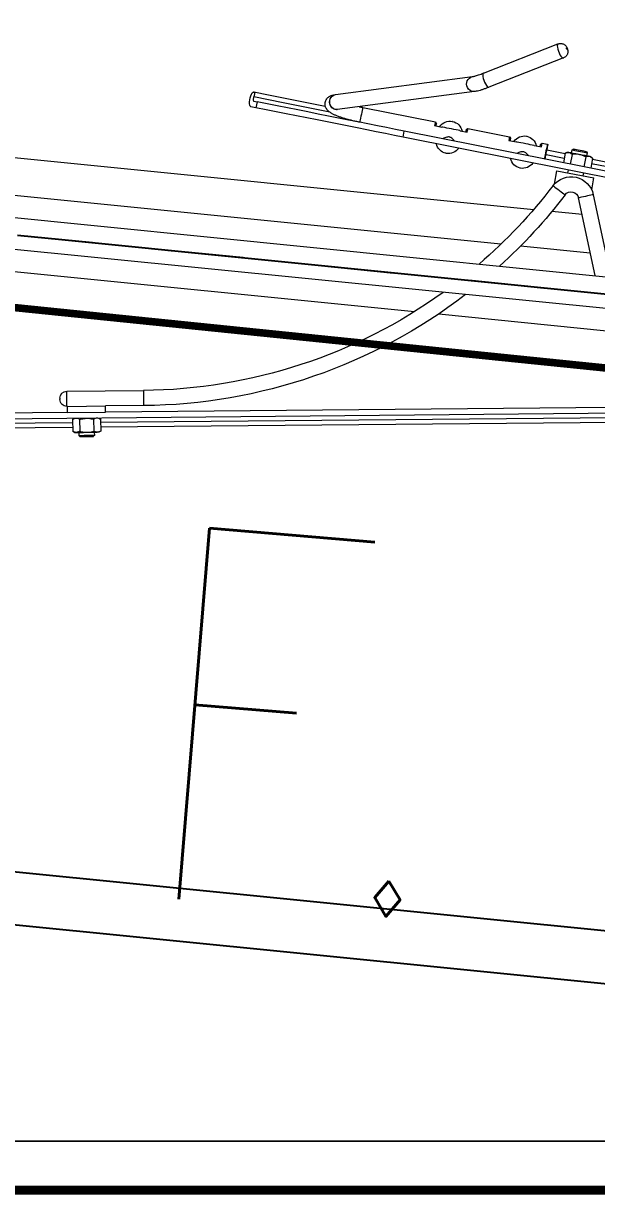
# Model space of a CAD drawing. Header units: millimetres. Extents: x -37020 to 35906, y -101 to 52234.
# Drawn here: x -39.295 to -38.537, y 322.834 to 324.392 of the extents above; entities that cross this region are included whole.
import ezdxf

# ---------------------------------------------------------------- set-up
doc = ezdxf.new("R2010")
doc.units = ezdxf.units.MM
doc.header["$PDMODE"] = 35
doc.header["$PDSIZE"] = 1
for name, pattern in [('CENTROX2', [101.6, 63.5, -12.7, 12.7, -12.7]), ('DASHED2', [0.375, 0.25, -0.125]), ('TRAZO_Y_PUNTO2', [12.7, 6.35, -3.175, 0, -3.175])]:
    doc.linetypes.add(name, pattern=pattern)
for name, color, linetype in [('Catenaria', 2, 'Continuous'), ('Eje unifilar', 4, 'CENTROX2'), ('M0_EQUIPOS', 2, 'Continuous'), ('ME-RIELES', 240, 'TRAZO_Y_PUNTO2'), ('R10', 240, 'Continuous'), ('R11', 240, 'Continuous'), ('unifilar VIAS Ppales', 5, 'DASHED2')]:
    doc.layers.add(name, color=color, linetype=linetype)
doc.styles.add('Romans', font='romans.shx', dxfattribs={"width": 0.8})
doc.styles.add('Romans PF', font='romans.shx', dxfattribs={"width": 0.8})
doc.styles.get("Standard").update_dxf_attribs({"font": 'arial.ttf'})
doc.dimstyles.get("Standard").update_dxf_attribs({"dimtxt": 0.18, "dimasz": 0.18, "dimexe": 0.18, "dimexo": 0.0625, "dimgap": 0.09, "dimtad": 0, "dimtih": 1, "dimtoh": 1, "dimdec": 4, "dimzin": 0, "dimdsep": 46, "dimtxsty": 'Standard', "dimcen": 0.09, "dimadec": 0, "dimazin": 0, "dimtfac": 1, "dimtdec": 4, "dimtofl": 0, "dimtmove": 0, "dimatfit": 3, "dimfxl": 1, "dimtolj": 1, "dimtzin": 0, "dimarcsym": 0})

# ---------------------------------------------------------------- blocks, each defined once
blk = doc.blocks.new('enlace tol')
at = {"layer": 'Eje unifilar'}
blk.add_line((-7125.4, -43306.6, -11480), (6097.6, -44628.9, -11480), dxfattribs=at)
blk = doc.blocks.new('A$C3C3C2E3F')
at = {"layer": 'M0_EQUIPOS', "color": 1, "linetype": 'Continuous', "lineweight": 15}
for p, q in [((-68.95, -994.08), (-123.95, -1497.18)), ((65.05, -994.3), (89.09, -1241.83)), ((69.05, -994.1), (93.07, -1241.45)), ((-10.45, -999.3), (-10.45, -2289.3)), ((10.55, -2289.3), (10.55, -999.3)), ((72.56, -999.2), (83.9, -1116.02)), ((75.67, -1000.25), (86.89, -1115.76)), ((-84.61, -1082.09), (-121.74, -1421.76)), ((-81.63, -1082.41), (-118.76, -1422.08)), ((-75.02, -1086.42), (-111.45, -1419.6)), ((-49.95, -1094.3), (-49.95, -1240.78)), ((-24.95, -1206.74), (-24.95, -1095)), ((63.69, -1112.86), (10.55, -1095.86)), ((10.55, -1106.36), (60.65, -1122.39)), ((25.05, -1111), (25.05, -1157.4)), ((66.69, -1114.19), (74.86, -1113.51)), ((76.96, -1138.42), (74.86, -1113.51)), ((50.05, -1138.94), (50.05, -1118.99)), ((77.34, -1120.82), (75.49, -1120.98)), ((87.67, -1115.7), (80.91, -1116.27)), ((88.06, -1120.3), (81.36, -1120.87)), ((88.49, -1116.87), (87.67, -1115.7)), ((90.93, -1119.68), (88.74, -1119.86)), ((91.47, -1120.13), (90.93, -1119.68)), ((88.84, -1129.51), (82.25, -1130.06)), ((91.77, -1129.64), (92.23, -1129.1)), ((76.33, -1130.94), (78.3, -1130.78)), ((89.23, -1134.11), (82.7, -1134.66)), ((85.69, -1134.41), (86.87, -1146.6)), ((88.68, -1134.15), (89.86, -1146.31)), ((89.23, -1134.11), (89.83, -1132.82)), ((89.58, -1129.83), (91.77, -1129.64)), ((68.1, -1139.16), (76.96, -1138.42)), ((151.69, -1141.46), (127.51, -1188.59)), ((50.05, -2028.71), (50.05, -1151.08)), ((92.21, -1155), (91.74, -1150.15)), ((93.33, -1151), (94.23, -1149.91)), ((94.23, -1149.91), (93.89, -1146.42)), ((136.4, -1193.16), (160.59, -1146.03)), ((85.79, -1165.7), (85.74, -1165.78)), ((93.86, -1172.05), (93.39, -1167.19)), ((25.05, -1170.38), (25.05, -2065.86)), ((96.35, -1171.8), (95.26, -1170.91)), ((99.06, -1199.67), (96.35, -1171.8)), ((98.16, -1200.76), (99.06, -1199.67)), ((123.7, -1197.92), (102.83, -1286.91)), ((97.04, -1204.77), (96.57, -1199.91)), ((112.57, -1289.2), (133.43, -1200.2)), ((-24.95, -2118.22), (-24.95, -1222.73)), ((90.62, -1215.47), (90.57, -1215.55)), ((98.7, -1221.81), (98.23, -1216.96)), ((101.19, -1221.57), (100.09, -1220.67)), ((105.92, -1270.34), (101.19, -1221.57)), ((89.09, -1241.83), (93.07, -1241.45)), ((-49.95, -1259.88), (-49.95, -2137.52)), ((102.66, -1340.17), (98.68, -1340.56)), ((98.68, -1340.56), (99.01, -1343.96)), ((102.87, -1342.39), (102.66, -1340.17)), ((-104.73, -1394.94), (-107.47, -1420.03)), ((-100.3, -1446.47), (-94.79, -1396.02)), ((-127.67, -1425.37), (-128.22, -1425.81)), ((-125.48, -1425.61), (-127.67, -1425.37)), ((-124.31, -1421.48), (-125.16, -1422.63)), ((-116.49, -1422.33), (-124.31, -1421.48)), ((-115.91, -1423.64), (-116.49, -1422.33)), ((-114.16, -1444.45), (-111.45, -1419.6)), ((-111.45, -1419.6), (-107.47, -1420.03)), ((-110.19, -1444.89), (-107.47, -1420.03)), ((-116.99, -1426.92), (-124.82, -1426.07)), ((-123.75, -1440.12), (-129.95, -1496.85)), ((-129.2, -1434.76), (-128.76, -1435.31)), ((-128.75, -1435.26), (-128.76, -1435.31)), ((-128.76, -1435.31), (-126.57, -1435.55)), ((-120.77, -1440.45), (-126.95, -1497.02)), ((-126.9, -1438.53), (-126.32, -1439.84)), ((-118.5, -1440.7), (-126.32, -1439.84)), ((-117.99, -1436.11), (-125.82, -1435.25)), ((-118.5, -1440.7), (-117.65, -1439.54)), ((-114.16, -1444.45), (-119.95, -1497.4)), ((-114.16, -1444.45), (-110.19, -1444.89)), ((-110.19, -1444.89), (-110.24, -1445.38))]:
    blk.add_line(p, q, dxfattribs=at)
at = {"layer": 'M0_EQUIPOS', "color": 1, "linetype": 'Continuous', "lineweight": 15, "flags": 128}
for points in [[(63.69, -1112.86), (63.64, -1113.04), (63.47, -1113.55), (63.21, -1114.37), (62.87, -1115.43), (62.48, -1116.65), (62.07, -1117.95), (61.66, -1119.22), (61.29, -1120.37), (60.99, -1121.32), (60.77, -1121.99), (60.66, -1122.34), (60.65, -1122.39)], [(88.49, -1116.87), (88.5, -1116.94), (88.51, -1117.14), (88.54, -1117.48), (88.58, -1117.94)], [(88.58, -1117.94), (88.63, -1118.52), (88.69, -1119.21), (88.75, -1119.99), (88.83, -1120.86), (88.9, -1121.79), (88.99, -1122.78), (89.07, -1123.8), (89.16, -1124.84)], [(91.77, -1129.64), (91.77, -1129.63), (91.75, -1129.37), (91.7, -1128.75), (91.62, -1127.84), (91.52, -1126.68), (91.41, -1125.38), (91.3, -1124.02), (91.19, -1122.71), (91.09, -1121.55), (91.01, -1120.61), (90.96, -1119.98), (90.93, -1119.69), (90.93, -1119.68)], [(91.47, -1120.13), (91.48, -1120.15), (91.5, -1120.44), (91.55, -1121.08), (91.63, -1121.99), (91.73, -1123.12), (91.83, -1124.38), (91.94, -1125.65), (92.04, -1126.84), (92.12, -1127.84), (92.19, -1128.59), (92.22, -1129.01), (92.23, -1129.1)], [(89.16, -1124.84), (89.25, -1125.88), (89.34, -1126.91), (89.42, -1127.89), (89.5, -1128.83), (89.57, -1129.7), (89.64, -1130.48), (89.69, -1131.17), (89.74, -1131.75)], [(67, -1139.91), (66.9, -1139.76), (66.62, -1139.29), (66.17, -1138.56), (65.58, -1137.62), (64.91, -1136.52), (64.2, -1135.37), (63.5, -1134.23), (62.86, -1133.2), (62.34, -1132.36), (61.97, -1131.75), (61.77, -1131.44), (61.75, -1131.4)], [(89.83, -1132.82), (89.83, -1132.75), (89.81, -1132.54), (89.78, -1132.21), (89.74, -1131.75)], [(154.74, -1144.68), (153.64, -1143.98), (152.72, -1143.26), (152.06, -1142.58), (151.7, -1141.98), (151.67, -1141.52), (151.69, -1141.46)], [(160.59, -1146.03), (160.5, -1146.15), (160.04, -1146.35), (159.29, -1146.37), (158.31, -1146.19), (157.16, -1145.83), (155.94, -1145.31), (154.74, -1144.68)], [(157.96, -1140.02), (158.14, -1140.1), (158.3, -1140.16), (158.44, -1140.19), (158.53, -1140.17), (158.55, -1140.12), (158.5, -1140.03), (158.39, -1139.93), (158.24, -1139.83), (158.07, -1139.74), (157.9, -1139.68), (157.76, -1139.66), (157.67, -1139.68), (157.65, -1139.73), (157.7, -1139.82), (157.81, -1139.92), (157.96, -1140.02)], [(93.89, -1146.42), (93.86, -1146.43), (93.55, -1146.46), (92.89, -1146.52), (91.93, -1146.61), (90.75, -1146.73), (89.44, -1146.86), (88.08, -1146.99), (86.79, -1147.11), (85.66, -1147.22), (84.76, -1147.31), (84.17, -1147.37), (83.94, -1147.39), (83.93, -1147.39)], [(84.38, -1146.84), (84.45, -1146.84), (84.85, -1146.8), (85.57, -1146.73), (86.56, -1146.63), (87.74, -1146.52), (89.01, -1146.4), (90.26, -1146.27), (91.4, -1146.16), (92.34, -1146.07), (92.99, -1146.01), (93.31, -1145.98), (93.34, -1145.97)], [(91.74, -1150.15), (92.77, -1150.05), (93.56, -1149.97), (94.06, -1149.92), (94.23, -1149.91)], [(93.33, -1151), (93.23, -1151.01), (92.93, -1151.04), (92.46, -1151.08), (91.83, -1151.14)], [(92.21, -1155), (92.22, -1155.15), (92.33, -1156.26), (92.46, -1157.6), (92.61, -1159.1), (92.76, -1160.69), (92.92, -1162.3), (93.07, -1163.86), (93.21, -1165.29), (93.33, -1166.52), (93.39, -1167.19)], [(93.77, -1171.05), (94.4, -1170.99), (94.87, -1170.94), (95.16, -1170.91), (95.26, -1170.91)], [(96.35, -1171.8), (96.18, -1171.82), (95.69, -1171.87), (94.9, -1171.95), (93.86, -1172.05)], [(130.55, -1191.81), (129.45, -1191.11), (128.53, -1190.39), (127.87, -1189.71), (127.51, -1189.11), (127.48, -1188.65), (127.51, -1188.59)], [(136.4, -1193.16), (136.32, -1193.27), (135.86, -1193.48), (135.1, -1193.5), (134.12, -1193.32), (132.98, -1192.96), (131.76, -1192.44), (130.55, -1191.81)], [(96.57, -1199.91), (97.6, -1199.81), (98.39, -1199.74), (98.89, -1199.69), (99.06, -1199.67)], [(98.16, -1200.76), (98.06, -1200.77), (97.77, -1200.8), (97.3, -1200.85), (96.67, -1200.91)], [(97.04, -1204.77), (97.06, -1204.92), (97.16, -1206.03), (97.29, -1207.37), (97.44, -1208.87), (97.6, -1210.46), (97.75, -1212.07), (97.9, -1213.63), (98.04, -1215.05), (98.16, -1216.28), (98.23, -1216.96)], [(98.6, -1220.82), (99.23, -1220.75), (99.7, -1220.71), (99.99, -1220.68), (100.09, -1220.67)], [(101.19, -1221.57), (101.02, -1221.59), (100.52, -1221.63), (99.73, -1221.71), (98.7, -1221.81)], [(89.09, -1241.83), (89.65, -1247.65), (90.24, -1253.67), (90.84, -1259.86), (91.46, -1266.2), (92.08, -1272.69), (92.73, -1279.29), (93.38, -1285.98), (94.03, -1292.76), (94.7, -1299.59), (95.36, -1306.45), (96.03, -1313.33), (96.7, -1320.2), (97.36, -1327.04), (98.02, -1333.83), (98.68, -1340.56)], [(93.07, -1241.45), (93.63, -1247.27), (94.22, -1253.28), (94.82, -1259.47), (95.44, -1265.82), (96.07, -1272.3), (96.71, -1278.9), (97.36, -1285.6), (98.02, -1292.37), (98.68, -1299.2), (99.35, -1306.06), (100.01, -1312.94), (100.68, -1319.81), (101.34, -1326.65), (102, -1333.45), (102.66, -1340.17)], [(105.92, -1270.34), (105.9, -1270.34), (105.58, -1270.37), (104.92, -1270.44), (103.97, -1270.53), (102.79, -1270.64), (101.47, -1270.77), (100.12, -1270.9), (98.83, -1271.03), (97.69, -1271.14), (96.79, -1271.23), (96.21, -1271.28), (95.97, -1271.31), (95.97, -1271.31)], [(105.92, -1342.69), (104.97, -1332.9), (104, -1322.99), (103.03, -1312.98), (102.05, -1302.88), (101.06, -1292.71), (101.02, -1292.31)], [(102.84, -1286.89), (102.73, -1287.93), (102.96, -1289.12), (103.53, -1290.24), (104.42, -1291.2), (105.55, -1291.92), (106.83, -1292.35), (108.19, -1292.47), (109.5, -1292.26), (110.69, -1291.74), (111.65, -1290.94), (112.31, -1289.93), (112.57, -1289.19)], [(108.96, -1342.99), (108, -1333.14), (107.03, -1323.17), (106.06, -1313.1), (105.07, -1302.95), (104.31, -1295.07)], [(99.01, -1343.96), (99.26, -1344.42), (99.89, -1344.8), (100.85, -1345.08), (102.07, -1345.23), (103.44, -1345.23), (104.86, -1345.09), (106.2, -1344.82), (107.37, -1344.45), (108.26, -1343.99), (108.81, -1343.49), (108.96, -1342.99)], [(105.92, -1342.69), (105.44, -1342.81), (104.93, -1342.88), (104.41, -1342.91), (103.93, -1342.89), (103.5, -1342.82), (103.17, -1342.71), (102.96, -1342.56), (102.87, -1342.39)], [(108.96, -1342.99), (108.88, -1342.82), (108.66, -1342.68), (108.33, -1342.57), (107.91, -1342.5), (107.42, -1342.48), (106.9, -1342.51), (106.39, -1342.58), (105.92, -1342.69)], [(-94.79, -1396.02), (-94.97, -1396), (-95.51, -1395.94), (-96.36, -1395.85), (-97.47, -1395.73), (-98.75, -1395.59), (-100.1, -1395.44), (-101.42, -1395.3), (-102.62, -1395.17), (-103.61, -1395.06), (-104.32, -1394.98), (-104.68, -1394.94), (-104.73, -1394.94)], [(-127.67, -1425.37), (-127.69, -1425.55), (-127.75, -1426.09), (-127.84, -1426.94), (-127.96, -1428.04), (-128.1, -1429.31), (-128.25, -1430.66), (-128.39, -1431.99), (-128.53, -1433.19), (-128.63, -1434.19), (-128.71, -1434.89), (-128.75, -1435.26)], [(-126.03, -1430.58), (-125.91, -1429.54), (-125.8, -1428.52), (-125.69, -1427.54), (-125.59, -1426.6), (-125.5, -1425.74), (-125.41, -1424.96), (-125.34, -1424.27), (-125.27, -1423.69)], [(-129.2, -1434.76), (-129.2, -1434.72), (-129.16, -1434.36), (-129.08, -1433.68), (-128.98, -1432.72), (-128.85, -1431.56), (-128.71, -1430.3), (-128.57, -1429.04), (-128.45, -1427.88), (-128.34, -1426.91), (-128.27, -1426.22), (-128.23, -1425.86), (-128.22, -1425.81)], [(-126.78, -1437.47), (-126.72, -1436.89), (-126.64, -1436.2), (-126.56, -1435.42), (-126.46, -1434.56), (-126.36, -1433.62), (-126.25, -1432.64), (-126.14, -1431.62), (-126.03, -1430.58)], [(-126.9, -1438.53), (-126.89, -1438.47), (-126.87, -1438.26), (-126.83, -1437.93), (-126.78, -1437.47)], [(-110.24, -1445.38), (-110.2, -1445.39), (-109.83, -1445.43), (-109.13, -1445.51), (-108.14, -1445.61), (-106.94, -1445.75), (-105.61, -1445.89), (-104.26, -1446.04), (-102.99, -1446.18), (-101.88, -1446.3), (-101.03, -1446.39), (-100.49, -1446.45), (-100.3, -1446.47)], [(-105.26, -1450.46), (-105.3, -1450.45), (-105.41, -1450.44), (-105.57, -1450.42), (-105.76, -1450.4), (-105.95, -1450.38), (-106.11, -1450.36), (-106.22, -1450.35), (-106.26, -1450.35), (-106.26, -1450.35)]]:
    blk.add_lwpolyline(points, dxfattribs=at)
at = {"layer": 'M0_EQUIPOS', "color": 1, "linetype": 'Continuous', "lineweight": 15}
for centre, radius, start, end in [((59.12, -1127.15), 15, 301.67682, 72.25872), ((59.12, -1127.15), 5, 301.67682, 72.25872), ((248.17, -1433.52), 355, 121.67682, 132.01766), ((248.17, -1433.52), 345, 121.67682, 133.53214), ((84.43, -1147.34), 0.5, 95.54725, 185.54725), ((93.39, -1146.47), 0.5, 5.54725, 95.54725), ((84.33, -1161.84), 8, 117.56819, 185.54725), ((89.81, -1161.3), 8, 5.54725, 73.52632), ((89.82, -1161.47), 8, 297.56819, 5.54725), ((92.89, -1161.09), 4.91, 4.5871, 6.53747), ((81.27, -1162.22), 4.91, 184.5871, 186.53747), ((84.35, -1162), 8, 185.54725, 253.52632), ((248.17, -1433.52), 355, 136.76201, 173.76107), ((128.04, -1198.78), 4.43, 168.51265, 243.04298), ((248.17, -1433.52), 345, 138.55842, 173.76107), ((89.17, -1211.6), 8, 117.56819, 185.54725), ((94.64, -1211.07), 8, 5.54725, 73.52632), ((128.74, -1198.56), 4.97, 236.93149, 340.68252), ((86.09, -1211.98), 4.91, 184.58649, 186.54006), ((89.18, -1211.77), 8, 185.54725, 253.52632), ((94.66, -1211.24), 8, 297.56819, 5.54725), ((107.49, -1209.9), 4.91, 184.58649, 186.54006), ((107.18, -1287.77), 4.43, 168.8496, 243.00584), ((107.88, -1287.55), 4.97, 236.93599, 340.69129), ((245.28, -1463.95), 372.74, 173.63486, 173.79963), ((-105.77, -1445.87), 4.5, 173.76107, 263.76107), ((-104.78, -1445.98), 4.5, 263.76107, 353.76107)]:
    blk.add_arc(centre, radius, start, end, dxfattribs=at)
for points, knots in [([(87.67, -1115.7), (87.8, -1115.88), (88.28, -1116.6), (88.45, -1117.37), (88.58, -1117.94)], [0, 0, 0, 0, 0.257574, 1, 1, 1, 1]), ([(88.58, -1117.94), (88.59, -1118.15), (88.61, -1118.93), (88.29, -1119.72), (88.06, -1120.3)], [0, 0, 0, 0, 0.268639, 1, 1, 1, 1]), ([(88.06, -1120.3), (88.32, -1121.03), (88.85, -1122.51), (89.06, -1124.06), (89.16, -1124.84)], [0, 0, 0, 0, 0.495457, 1, 1, 1, 1]), ([(89.16, -1124.84), (89.17, -1124.95), (89.23, -1125.78), (89.21, -1127.35), (88.96, -1128.78), (88.84, -1129.51)], [0, 0, 0, 0, 0.0700849, 0.5307767, 1, 1, 1, 1]), ([(88.84, -1129.51), (89.07, -1129.86), (89.53, -1130.58), (89.67, -1131.36), (89.74, -1131.75)], [0, 0, 0, 0, 0.49544, 1, 1, 1, 1]), ([(89.74, -1131.75), (89.75, -1131.8), (89.77, -1132.22), (89.69, -1133.01), (89.38, -1133.74), (89.23, -1134.11)], [0, 0, 0, 0, 0.070087, 0.530773, 1, 1, 1, 1]), ([(160.56, -1146.02), (160.62, -1145.93), (160.88, -1145.52), (161.07, -1144.68), (161.12, -1143.63), (160.94, -1142.68), (160.61, -1141.85), (160.16, -1141.13), (159.6, -1140.51), (158.89, -1139.95), (157.99, -1139.44), (156.98, -1139.09), (155.93, -1138.95), (154.93, -1139.02), (153.95, -1139.32), (153.03, -1139.84), (152.23, -1140.56), (151.88, -1141.17), (151.71, -1141.46)], [0, 0, 0, 0, 0.019974, 0.096213, 0.164584, 0.227171, 0.285231, 0.339906, 0.393205, 0.44967, 0.518837, 0.595909, 0.660383, 0.727596, 0.791266, 0.861211, 0.934328, 1, 1, 1, 1]), ([(84.98, -1157.88), (84.98, -1157.87), (84.96, -1157.85), (85.23, -1158.13), (85.72, -1158.66), (86.39, -1159.46), (87, -1160.39), (87.34, -1161.38), (87.36, -1162.36), (87.04, -1163.48), (86.47, -1164.6), (85.99, -1165.39), (85.84, -1165.63), (85.79, -1165.7)], [0, 0, 0, 0, 0.048535, 0.133734, 0.225993, 0.336776, 0.44439, 0.516109, 0.588249, 0.675827, 0.805244, 0.936822, 1, 1, 1, 1]), ([(127.51, -1188.59), (127.33, -1188.93), (126.83, -1189.93), (126.06, -1191.54), (125.25, -1193.37), (124.55, -1195.11), (124.03, -1196.61), (123.8, -1197.52), (123.7, -1197.92)], [0, 0, 0, 0, 0.0952, 0.277954, 0.462633, 0.651096, 0.846694, 1, 1, 1, 1]), ([(133.43, -1200.2), (133.46, -1200.09), (133.53, -1199.82), (133.74, -1199.14), (134.1, -1198.15), (134.61, -1196.91), (135.26, -1195.46), (135.88, -1194.17), (136.29, -1193.39), (136.4, -1193.16)], [0, 0, 0, 0, 0.095139, 0.23979, 0.397349, 0.566547, 0.743578, 0.925633, 1, 1, 1, 1]), ([(89.82, -1207.64), (89.81, -1207.64), (89.8, -1207.62), (90.06, -1207.89), (90.55, -1208.42), (91.22, -1209.22), (91.83, -1210.16), (92.17, -1211.15), (92.19, -1212.12), (91.88, -1213.25), (91.31, -1214.37), (90.82, -1215.16), (90.67, -1215.39), (90.62, -1215.47)], [0, 0, 0, 0, 0.0485334, 0.1337282, 0.2259835, 0.3367634, 0.4443729, 0.5161123, 0.5882465, 0.6758412, 0.8052503, 0.9368242, 1, 1, 1, 1]), ([(95.97, -1271.31), (96.02, -1271.76), (96.15, -1273.09), (96.41, -1275.27), (96.77, -1277.8), (97.18, -1280.25), (97.64, -1282.57), (98.13, -1284.76), (98.67, -1286.79), (99.27, -1288.66), (99.96, -1290.43), (100.68, -1291.84), (101.48, -1292.97), (102.26, -1293.81), (103.18, -1294.53), (104.26, -1295.07), (105.47, -1295.39), (106.77, -1295.43), (108.04, -1295.17), (109.18, -1294.64), (110.11, -1293.95), (110.86, -1293.14), (111.46, -1292.25), (111.95, -1291.23), (112.31, -1290.22), (112.49, -1289.5), (112.57, -1289.2)], [0, 0, 0, 0, 0.028132, 0.081672, 0.135309, 0.189137, 0.243294, 0.298, 0.353603, 0.410762, 0.470849, 0.537272, 0.576769, 0.611558, 0.643633, 0.67443, 0.704747, 0.73497, 0.766973, 0.797125, 0.82645, 0.856155, 0.887813, 0.923811, 0.96833, 1, 1, 1, 1]), ([(106.18, -1272.65), (106.1, -1272.02), (106.01, -1271.25), (105.94, -1270.48), (105.92, -1270.34)], [0, 0, 0, 0, 0.820667, 1, 1, 1, 1]), ([(102.83, -1286.91), (102.8, -1287.02), (102.74, -1287.27), (102.68, -1287.43), (102.7, -1287.39), (102.7, -1287.38)], [0, 0, 0, 0, 0.418102, 0.928354, 1, 1, 1, 1]), ([(-125.27, -1423.69), (-125.28, -1423.75), (-125.32, -1424.16), (-125.25, -1424.95), (-124.96, -1425.69), (-124.82, -1426.07)], [0, 0, 0, 0, 0.070079, 0.530792, 1, 1, 1, 1]), ([(-124.31, -1421.48), (-124.55, -1421.83), (-125.04, -1422.54), (-125.19, -1423.31), (-125.27, -1423.69)], [0, 0, 0, 0, 0.495466, 1, 1, 1, 1]), ([(-116.03, -1424.7), (-116.04, -1424.76), (-116.09, -1425.17), (-116.33, -1425.93), (-116.77, -1426.59), (-116.99, -1426.92)], [0, 0, 0, 0, 0.070076, 0.530798, 1, 1, 1, 1]), ([(-116.49, -1422.33), (-116.33, -1422.73), (-116.01, -1423.52), (-116.02, -1424.31), (-116.03, -1424.7)], [0, 0, 0, 0, 0.495471, 1, 1, 1, 1]), ([(-125.82, -1435.25), (-125.88, -1434.85), (-126.14, -1433.31), (-126.07, -1431.74), (-126.03, -1430.58)], [0, 0, 0, 0, 0.257536, 1, 1, 1, 1]), ([(-126.03, -1430.58), (-125.97, -1430.16), (-125.76, -1428.61), (-125.22, -1427.14), (-124.82, -1426.07)], [0, 0, 0, 0, 0.268626, 1, 1, 1, 1]), ([(-117.99, -1436.11), (-117.85, -1435.73), (-117.26, -1434.28), (-116.99, -1432.74), (-116.78, -1431.59)], [0, 0, 0, 0, 0.257565, 1, 1, 1, 1]), ([(-116.78, -1431.59), (-116.75, -1431.17), (-116.62, -1429.61), (-116.83, -1428.06), (-116.99, -1426.92)], [0, 0, 0, 0, 0.268635, 1, 1, 1, 1]), ([(-126.78, -1437.47), (-126.79, -1437.52), (-126.82, -1437.94), (-126.75, -1438.73), (-126.47, -1439.47), (-126.32, -1439.84)], [0, 0, 0, 0, 0.070082, 0.530773, 1, 1, 1, 1]), ([(-125.82, -1435.25), (-126.06, -1435.6), (-126.54, -1436.31), (-126.7, -1437.08), (-126.78, -1437.47)], [0, 0, 0, 0, 0.495443, 1, 1, 1, 1]), ([(-117.54, -1438.48), (-117.54, -1438.53), (-117.59, -1438.94), (-117.83, -1439.7), (-118.27, -1440.36), (-118.5, -1440.7)], [0, 0, 0, 0, 0.070079, 0.530778, 1, 1, 1, 1]), ([(-117.99, -1436.11), (-117.84, -1436.5), (-117.52, -1437.3), (-117.53, -1438.08), (-117.54, -1438.48)], [0, 0, 0, 0, 0.49545, 1, 1, 1, 1])]:
    blk.add_open_spline(points, degree=3, knots=knots, dxfattribs=at)
blk = doc.blocks.new('*D248')
at = {"layer": 'Defpoints', "color": 0, "transparency": 16777216}
for p in [(-63.5531, 326.5044), (-17.5612, 322.408), (-17.6234, 321.8002)]:
    blk.add_point(p, dxfattribs=at)
at = {"layer": 'Catenaria', "color": 3, "linetype": 'Continuous', "transparency": 16777216, "insert": (-37.6719, 324.8447), "char_height": 0.5, "attachment_point": 5, "rotation": 354.1521, "style": 'Romans'}
blk.add_mtext('\\A1;46.17', dxfattribs=at)

msp = doc.modelspace()

# ---------------------------------------------------------------- linework, layer by layer
at = {"layer": 'Catenaria', "linetype": 'Continuous', "const_width": 0.01, "elevation": -11.48}
msp.add_lwpolyline([(-83.1449, 328.4957), (-17.6234, 321.8002), (3.6992, 319.6213)], dxfattribs=at)
at = {"layer": 'ME-RIELES', "color": 8, "ltscale": 0.1, "const_width": 0.01}
msp.add_lwpolyline([(-342.2865, 322.8635), (59.3197, 322.8449)], dxfattribs=at)
at = {"layer": 'unifilar VIAS Ppales', "color": 251, "linetype": 'Continuous', "ltscale": 10}
for p, q in [((-85.7477, 322.9374, -11.48), (-36.509, 322.9123)), ((-85.7478, 322.8676, -11.48), (-36.509, 322.8425))]:
    msp.add_line(p, q, dxfattribs=at)
at = {"layer": 'unifilar VIAS Ppales', "ltscale": 10, "elevation": -11.48}
msp.add_lwpolyline([(-3.1826, 321.9956, -0.024862), (-33.0343, 323.4845), (-46.2573, 324.8069, 0.024923), (-76.1091, 326.2958)], format="xyb", dxfattribs=at)
at = {"layer": 'unifilar VIAS Ppales', "color": 251, "linetype": 'Continuous', "ltscale": 10, "elevation": -11.48}
for points in [[(-3.1827, 321.1576, -0.024862), (-33.1176, 322.6506), (-46.3407, 323.973, 0.024923), (-76.1091, 325.4577)], [(-3.1827, 321.0877, -0.024862), (-33.1246, 322.5811), (-46.3477, 323.9035, 0.024923), (-76.1091, 325.3879)]]:
    msp.add_lwpolyline(points, format="xyb", dxfattribs=at)

# ---------------------------------------------------------------- block references
at = {"layer": 'Catenaria', "color": 1, "ltscale": 4, "xscale": -0.001999999999955285, "yscale": 0.001999999999955285, "zscale": 0.001999999999955285, "rotation": 264.2892873491125}
msp.add_blockref('A$C3C3C2E3F', (-36.3393, 323.8171, -22.96), dxfattribs=at)
at = {"layer": 'R10', "linetype": 'Continuous', "xscale": 0.001, "yscale": 0.001, "zscale": 0.001, "rotation": 180}
msp.add_blockref('enlace tol', (-40.1597, 280.178), dxfattribs=at)

# ---------------------------------------------------------------- texts
at = {"layer": 'R11', "insert": (-42.9612, 324.0501), "char_height": 0.7875, "width": 47.250002, "attachment_point": 1, "rotation": 355.2364, "style": 'Romans PF'}
msp.add_mtext('{\\H0.625x;\\T0.75;Vano para artur F.}', dxfattribs=at)

# ---------------------------------------------------------------- dimensions: what is measured, and where the dimension line sits
at = {"layer": 'Catenaria', "linetype": 'Continuous'}
dim = msp.add_linear_dim(base=(-17.5612, 322.408), p1=(-63.5531, 326.5044, -11.48), p2=(-17.6234, 321.8002), angle=354.1521, dimstyle='Standard', override={"dimscale": 0.1, "dimtxt": 5, "dimasz": 2.5, "dimexe": 1, "dimexo": 1, "dimgap": 1.25, "dimtad": 1, "dimtih": 0, "dimtoh": 0, "dimdec": 2, "dimzin": 1, "dimtxsty": 'Romans', "dimcen": 1, "dimse1": 1, "dimse2": 1, "dimsd1": 1, "dimsd2": 1, "dimclrd": 2, "dimclre": 1, "dimclrt": 3, "dimaunit": 1, "dimadec": 3, "dimtdec": 2, "dimtix": 1, "dimtofl": 1, "dimatfit": 0, "dimtzin": 8}, dxfattribs=at)
dim.commit()
dim.dimension.update_dxf_attribs({"geometry": '*D248', "text_midpoint": (-37.7101, 324.4716), "dimtype": 161})

doc.saveas('drawing.dxf')
